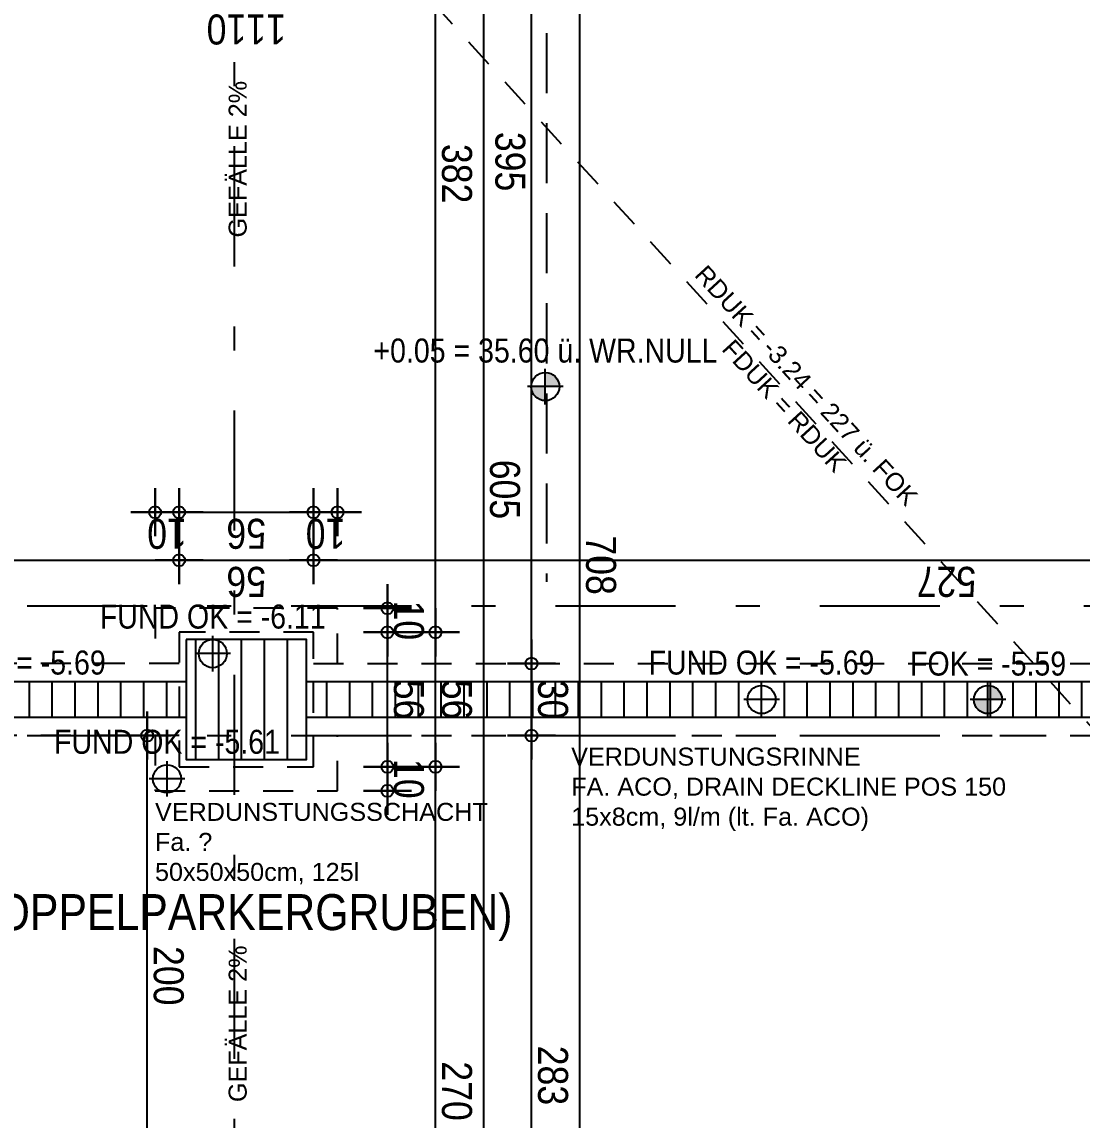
# Model space of a CAD drawing. Header units: millimetres. Extents: x 2158 to 2226, y 1541 to 1653.
# Drawn here: x 2213.279 to 2217.692, y 1574.897 to 1579.469 of the extents above; entities that cross this region are included whole.
import ezdxf
from ezdxf.enums import TextEntityAlignment as Align

# ---------------------------------------------------------------- set-up
doc = ezdxf.new("R2010")
doc.units = ezdxf.units.MM
doc.linetypes.add('HIDDEN2', pattern=[0.1875, 0.125, -0.0625])
doc.linetypes.add('STRICHPUNKT', pattern=[1, 0.5, -0.25, 0, -0.25])
doc.layers.add('00_HLP-G00-LKG-M0', color=6, linetype='Continuous', plot=False)
for name, color, linetype in [('01-SYM-G00-Lkg-M0', 8, 'Continuous'), ('01-TXT---------M0', 1, 'Continuous'), ('01-TXT---------PP', 1, 'Continuous'), ('01-TXT-G00-LKG-M0', 1, 'Continuous'), ('02-ANS-G00-Lkg-Rigol', 8, 'Continuous'), ('02-AXO-G00-Lkg-M0', 8, 'STRICHPUNKT'), ('02-DIM-G00-Lkg-ACHSEN', 8, 'Continuous'), ('02-DIM-G00-LKG-ROHBAU', 8, 'Continuous'), ('02-HID-G00-LKG-M0', 8, 'HIDDEN2'), ('02-TXT-G00-LKG-M0', 8, 'Continuous'), ('03-TXT-G00-Lkg-M0', 8, 'Continuous'), ('07-ANS-G00-Lkg-M0', 8, 'Continuous')]:
    doc.layers.add(name, color=color, linetype=linetype)
doc.styles.add('ARIAL', font='arial.ttf', dxfattribs={"width": 0.85})
doc.styles.get("Standard").update_dxf_attribs({"font": 'arial.ttf'})
doc.dimstyles.new('pp chromy&schneider', dxfattribs={"dimscale": 0.005, "dimtxt": 25, "dimasz": 10, "dimexe": 0, "dimexo": 0, "dimgap": 5, "dimtad": 1, "dimdec": 1, "dimlfac": 100, "dimrnd": 0.1, "dimzin": 9, "dimdsep": 46, "dimtxsty": 'ARIAL', "dimblk": 'c&s kote', "dimcen": 0, "dimse1": 1, "dimse2": 1, "dimclrd": 8, "dimclrt": 8, "dimadec": 0, "dimazin": 0, "dimtfac": 0.75, "dimtdec": 1, "dimtix": 1, "dimtmove": 2, "dimatfit": 0, "dimldrblk": 'NONE', "dimfxl": 1, "dimtolj": 1, "dimlwd": -1, "dimarcsym": 0})
pattern_1 = [(90, (2135.3003, 1537.52786), (-0.09525, 0), [])]

# ---------------------------------------------------------------- blocks, each defined once
blk = doc.blocks.new('c&s kote')
at = {"color": 8}
for p, q in [((0, -2), (0, 2)), ((0, 2), (0, -2)), ((-2, 0), (2, 0)), ((2, 0), (-2, 0))]:
    blk.add_line(p, q, dxfattribs=at)
blk.add_circle((0, 0), 0.5, dxfattribs=at)
blk = doc.blocks.new('*D2157')
at = {"layer": '02-DIM-G00-LKG-ROHBAU', "color": 8, "transparency": 16777216}
blk.add_line((2215.2003, 1580.4979), (2215.2003, 1574.5479), dxfattribs=at)
at = {"layer": 'Defpoints', "color": 0, "transparency": 16777216}
for p in [(2214.3329, 1580.5479), (2214.3129, 1574.4979), (2215.2003, 1574.4979)]:
    blk.add_point(p, dxfattribs=at)
at = {"layer": '02-DIM-G00-LKG-ROHBAU', "color": 8, "transparency": 16777216, "xscale": 0.05, "yscale": 0.05, "zscale": 0.05}
for p, rotation in [((2215.2003, 1580.5479), 90), ((2215.2003, 1574.4979), 270)]:
    blk.add_blockref('c&s kote', p, dxfattribs=dict(at, rotation=rotation))
at = {"layer": '02-DIM-G00-LKG-ROHBAU', "color": 8, "transparency": 16777216, "insert": (2215.2891, 1577.5229), "char_height": 0.125, "attachment_point": 5, "rotation": 270, "style": 'ARIAL'}
blk.add_mtext('\\A1;605', dxfattribs=at)
blk = doc.blocks.new('_None')
blk = doc.blocks.new('*D2160')
at = {"layer": '02-DIM-G00-LKG-ROHBAU', "color": 8, "transparency": 16777216}
blk.add_line((2208.7129, 1579.5279), (2219.7129, 1579.5279), dxfattribs=at)
at = {"layer": 'Defpoints', "color": 0, "transparency": 16777216}
for p in [(2219.7629, 1580.7479), (2219.7629, 1579.5279), (2208.6629, 1576.8979)]:
    blk.add_point(p, dxfattribs=at)
at = {"layer": '02-DIM-G00-LKG-ROHBAU', "color": 8, "transparency": 16777216, "xscale": 0.05, "yscale": 0.05, "zscale": 0.05, "rotation": 180}
blk.add_blockref('c&s kote', (2208.6629, 1579.5279), dxfattribs=at)
at = {"layer": '02-DIM-G00-LKG-ROHBAU', "color": 8, "transparency": 16777216, "xscale": 0.05, "yscale": 0.05, "zscale": 0.05}
blk.add_blockref('c&s kote', (2219.7629, 1579.5279), dxfattribs=at)
at = {"layer": '02-DIM-G00-LKG-ROHBAU', "color": 8, "transparency": 16777216, "insert": (2214.2129, 1579.439), "char_height": 0.125, "attachment_point": 5, "rotation": 180, "style": 'ARIAL'}
blk.add_mtext('\\A1;1110', dxfattribs=at)
blk = doc.blocks.new('01-HK1')
for p, q in [((-0.0005, -0.0742), (-0.0005, 0.0742)), ((0.0737, 0), (-0.0747, 0))]:
    blk.add_line(p, q)
blk.add_circle((-0.0005, 0), 0.0586)
for points in [[(-0.0005, 0.0586), (0.0409, 0.0414), (-0.0005, 0)], [(-0.0005, 0), (0.0581, 0), (0.0409, 0.0414)], [(-0.0591, 0), (-0.0419, -0.0414), (-0.0005, 0)], [(-0.0419, -0.0414), (-0.0005, -0.0586), (-0.0005, 0)]]:
    blk.add_solid(points)
at = {"layer": '01-TXT---------M0', "color": 8, "style": 'ARIAL', "width": 0.85}
blk.add_attdef('HEIGHT', text='', height=0.1, dxfattribs=at).set_placement((0, 0.2), align=Align.TOP_CENTER)
blk = doc.blocks.new('01-SQM')
at = {"layer": '01-TXT---------M0', "color": 1, "style": 'ARIAL', "width": 0.85}
blk.add_attdef('ROOM', (0, 0), '', height=0.15, dxfattribs=at)
blk.add_attdef('AREA', text='', height=0.1, dxfattribs=at).set_placement((0, -0.06), align=Align.TOP_LEFT)
at = {"layer": '01-TXT---------PP', "color": 1, "style": 'ARIAL', "width": 0.85}
blk.add_attdef('NR', text='', height=0.15, dxfattribs=at).set_placement((-0.1173, 0), align=Align.RIGHT)
blk.add_attdef('FLOOR', text='', height=0.1, dxfattribs=at).set_placement((0, -0.26), align=Align.TOP_LEFT)
blk = doc.blocks.new('*D1395')
at = {"layer": '02-DIM-G00-LKG-ROHBAU', "color": 8, "transparency": 16777216}
blk.add_line((2213.8003, 1574.5479), (2213.8003, 1576.4479), dxfattribs=at)
at = {"layer": 'Defpoints', "color": 0, "transparency": 16777216}
for p in [(2213.8003, 1576.4979), (2223.8129, 1576.4979), (2214.0629, 1574.4979)]:
    blk.add_point(p, dxfattribs=at)
at = {"layer": '02-DIM-G00-LKG-ROHBAU', "color": 8, "transparency": 16777216, "xscale": 0.05, "yscale": 0.05, "zscale": 0.05}
for p, rotation in [((2213.8003, 1576.4979), 89.99999999999999), ((2213.8003, 1574.4979), 270)]:
    blk.add_blockref('c&s kote', p, dxfattribs=dict(at, rotation=rotation))
at = {"layer": '02-DIM-G00-LKG-ROHBAU', "color": 8, "transparency": 16777216, "insert": (2213.8891, 1575.4979), "char_height": 0.125, "attachment_point": 5, "rotation": 270, "style": 'ARIAL'}
blk.add_mtext('\\A1;200', dxfattribs=at)
blk = doc.blocks.new('*D1411')
at = {"layer": '02-DIM-G00-LKG-ROHBAU', "color": 8, "transparency": 16777216}
blk.add_line((2223.5003, 1580.4979), (2223.5003, 1577.0879), dxfattribs=at)
at = {"layer": 'Defpoints', "color": 0, "transparency": 16777216}
for p in [(2214.3329, 1580.5479), (2223.5003, 1577.0379), (2223.8129, 1577.0379)]:
    blk.add_point(p, dxfattribs=at)
at = {"layer": '02-DIM-G00-LKG-ROHBAU', "color": 8, "transparency": 16777216, "xscale": 0.05, "yscale": 0.05, "zscale": 0.05}
for p, rotation in [((2223.5003, 1580.5479), 89.99999999999999), ((2223.5003, 1577.0379), 270)]:
    blk.add_blockref('c&s kote', p, dxfattribs=dict(at, rotation=rotation))
at = {"layer": '02-DIM-G00-LKG-ROHBAU', "color": 8, "transparency": 16777216, "insert": (2223.5892, 1578.7929), "char_height": 0.125, "attachment_point": 5, "rotation": 270, "style": 'ARIAL'}
blk.add_mtext('\\A1;351', dxfattribs=at)
blk = doc.blocks.new('*D1413')
at = {"layer": '02-DIM-G00-LKG-ROHBAU', "color": 8, "transparency": 16777216}
blk.add_line((2223.5003, 1576.4479), (2223.5003, 1574.5479), dxfattribs=at)
at = {"layer": 'Defpoints', "color": 0, "transparency": 16777216}
for p in [(2223.8129, 1576.4979), (2214.3129, 1574.4979), (2223.5003, 1574.4979)]:
    blk.add_point(p, dxfattribs=at)
at = {"layer": '02-DIM-G00-LKG-ROHBAU', "color": 8, "transparency": 16777216, "xscale": 0.05, "yscale": 0.05, "zscale": 0.05}
for p, rotation in [((2223.5003, 1576.4979), 89.99999999999999), ((2223.5003, 1574.4979), 270)]:
    blk.add_blockref('c&s kote', p, dxfattribs=dict(at, rotation=rotation))
at = {"layer": '02-DIM-G00-LKG-ROHBAU', "color": 8, "transparency": 16777216, "insert": (2223.5891, 1575.4979), "char_height": 0.125, "attachment_point": 5, "rotation": 270, "style": 'ARIAL'}
blk.add_mtext('\\A1;200', dxfattribs=at)
blk = doc.blocks.new('*D1427')
at = {"layer": '02-DIM-G00-LKG-ROHBAU', "color": 8, "transparency": 16777216}
blk.add_line((2223.3003, 1580.4979), (2223.3003, 1574.5479), dxfattribs=at)
at = {"layer": 'Defpoints', "color": 0, "transparency": 16777216}
for p in [(2214.3329, 1580.5479), (2214.3129, 1574.4979), (2223.3003, 1574.4979)]:
    blk.add_point(p, dxfattribs=at)
at = {"layer": '02-DIM-G00-LKG-ROHBAU', "color": 8, "transparency": 16777216, "xscale": 0.05, "yscale": 0.05, "zscale": 0.05}
for p, rotation in [((2223.3003, 1580.5479), 89.99999999999999), ((2223.3003, 1574.4979), 270)]:
    blk.add_blockref('c&s kote', p, dxfattribs=dict(at, rotation=rotation))
at = {"layer": '02-DIM-G00-LKG-ROHBAU', "color": 8, "transparency": 16777216, "insert": (2223.3891, 1577.5229), "char_height": 0.125, "attachment_point": 5, "rotation": 270, "style": 'ARIAL'}
blk.add_mtext('\\A1;605', dxfattribs=at)
blk = doc.blocks.new('*D1608')
at = {"layer": '02-DIM-G00-LKG-ROHBAU', "color": 8, "transparency": 16777216}
blk.add_line((2215.0003, 1573.7179), (2215.0003, 1576.3179), dxfattribs=at)
at = {"layer": 'Defpoints', "color": 0, "transparency": 16777216}
for p in [(2214.4929, 1576.3679), (2215.0003, 1576.3679), (2214.3129, 1573.6679)]:
    blk.add_point(p, dxfattribs=at)
at = {"layer": '02-DIM-G00-LKG-ROHBAU', "color": 8, "transparency": 16777216, "xscale": 0.05, "yscale": 0.05, "zscale": 0.05}
for p, rotation in [((2215.0003, 1576.3679), 90), ((2215.0003, 1573.6679), 270)]:
    blk.add_blockref('c&s kote', p, dxfattribs=dict(at, rotation=rotation))
at = {"layer": '02-DIM-G00-LKG-ROHBAU', "color": 8, "transparency": 16777216, "insert": (2215.0891, 1575.0179), "char_height": 0.125, "attachment_point": 5, "rotation": 270, "style": 'ARIAL'}
blk.add_mtext('\\A1;270', dxfattribs=at)
blk = doc.blocks.new('*D1609')
at = {"layer": '02-DIM-G00-LKG-ROHBAU', "color": 8, "transparency": 16777216}
blk.add_line((2215.0003, 1576.4179), (2215.0003, 1576.8779), dxfattribs=at)
at = {"layer": 'Defpoints', "color": 0, "transparency": 16777216}
for p in [(2214.4929, 1576.9279), (2215.0003, 1576.9279), (2214.4929, 1576.3679)]:
    blk.add_point(p, dxfattribs=at)
at = {"layer": '02-DIM-G00-LKG-ROHBAU', "color": 8, "transparency": 16777216, "xscale": 0.05, "yscale": 0.05, "zscale": 0.05}
for p, rotation in [((2215.0003, 1576.9279), 90), ((2215.0003, 1576.3679), 270)]:
    blk.add_blockref('c&s kote', p, dxfattribs=dict(at, rotation=rotation))
at = {"layer": '02-DIM-G00-LKG-ROHBAU', "color": 8, "transparency": 16777216, "insert": (2215.0891, 1576.6479), "char_height": 0.125, "attachment_point": 5, "rotation": 270, "style": 'ARIAL'}
blk.add_mtext('\\A1;56', dxfattribs=at)
blk = doc.blocks.new('*D1610')
at = {"layer": '02-DIM-G00-LKG-ROHBAU', "color": 8, "transparency": 16777216}
blk.add_line((2215.0003, 1576.9779), (2215.0003, 1580.6979), dxfattribs=at)
at = {"layer": 'Defpoints', "color": 0, "transparency": 16777216}
for p in [(2214.3829, 1580.7479), (2215.0003, 1580.7479), (2214.4929, 1576.9279)]:
    blk.add_point(p, dxfattribs=at)
at = {"layer": '02-DIM-G00-LKG-ROHBAU', "color": 8, "transparency": 16777216, "xscale": 0.05, "yscale": 0.05, "zscale": 0.05}
for p, rotation in [((2215.0003, 1580.7479), 90), ((2215.0003, 1576.9279), 270)]:
    blk.add_blockref('c&s kote', p, dxfattribs=dict(at, rotation=rotation))
at = {"layer": '02-DIM-G00-LKG-ROHBAU', "color": 8, "transparency": 16777216, "insert": (2215.0892, 1578.8379), "char_height": 0.125, "attachment_point": 5, "rotation": 270, "style": 'ARIAL'}
blk.add_mtext('\\A1;382', dxfattribs=at)
blk = doc.blocks.new('*D1611')
at = {"layer": '02-DIM-G00-LKG-ROHBAU', "color": 8, "transparency": 16777216}
blk.add_line((2215.4003, 1573.7179), (2215.4003, 1576.4479), dxfattribs=at)
at = {"layer": 'Defpoints', "color": 0, "transparency": 16777216}
for p in [(2214.4929, 1576.4979), (2215.4003, 1576.4979), (2214.3629, 1573.6679)]:
    blk.add_point(p, dxfattribs=at)
at = {"layer": '02-DIM-G00-LKG-ROHBAU', "color": 8, "transparency": 16777216, "xscale": 0.05, "yscale": 0.05, "zscale": 0.05}
for p, rotation in [((2215.4003, 1576.4979), 90), ((2215.4003, 1573.6679), 270)]:
    blk.add_blockref('c&s kote', p, dxfattribs=dict(at, rotation=rotation))
at = {"layer": '02-DIM-G00-LKG-ROHBAU', "color": 8, "transparency": 16777216, "insert": (2215.4892, 1575.0829), "char_height": 0.125, "attachment_point": 5, "rotation": 270, "style": 'ARIAL'}
blk.add_mtext('\\A1;283', dxfattribs=at)
blk = doc.blocks.new('*D1612')
at = {"layer": '02-DIM-G00-LKG-ROHBAU', "color": 8, "transparency": 16777216}
blk.add_line((2215.4003, 1576.5479), (2215.4003, 1576.7479), dxfattribs=at)
at = {"layer": 'Defpoints', "color": 0, "transparency": 16777216}
for p in [(2214.4929, 1576.7979), (2215.4003, 1576.7979), (2214.4929, 1576.4979)]:
    blk.add_point(p, dxfattribs=at)
at = {"layer": '02-DIM-G00-LKG-ROHBAU', "color": 8, "transparency": 16777216, "xscale": 0.05, "yscale": 0.05, "zscale": 0.05}
for p, rotation in [((2215.4003, 1576.7979), 90), ((2215.4003, 1576.4979), 270)]:
    blk.add_blockref('c&s kote', p, dxfattribs=dict(at, rotation=rotation))
at = {"layer": '02-DIM-G00-LKG-ROHBAU', "color": 8, "transparency": 16777216, "insert": (2215.4892, 1576.6479), "char_height": 0.125, "attachment_point": 5, "rotation": 270, "style": 'ARIAL'}
blk.add_mtext('\\A1;30', dxfattribs=at)
blk = doc.blocks.new('*D1613')
at = {"layer": '02-DIM-G00-LKG-ROHBAU', "color": 8, "transparency": 16777216}
blk.add_line((2215.4003, 1576.8479), (2215.4003, 1580.6979), dxfattribs=at)
at = {"layer": 'Defpoints', "color": 0, "transparency": 16777216}
for p in [(2214.3829, 1580.7479), (2215.4003, 1580.7479), (2214.4929, 1576.7979)]:
    blk.add_point(p, dxfattribs=at)
at = {"layer": '02-DIM-G00-LKG-ROHBAU', "color": 8, "transparency": 16777216, "xscale": 0.05, "yscale": 0.05, "zscale": 0.05}
for p, rotation in [((2215.4003, 1580.7479), 90), ((2215.4003, 1576.7979), 270)]:
    blk.add_blockref('c&s kote', p, dxfattribs=dict(at, rotation=rotation))
at = {"layer": '02-DIM-G00-LKG-ROHBAU', "color": 8, "transparency": 16777216, "insert": (2215.3114, 1578.8879), "char_height": 0.125, "attachment_point": 5, "rotation": 270, "style": 'ARIAL'}
blk.add_mtext('\\A1;395', dxfattribs=at)
blk = doc.blocks.new('*D1614')
at = {"layer": '02-DIM-G00-LKG-ROHBAU', "color": 8, "transparency": 16777216}
for p, q in [((2214.8003, 1576.4179), (2214.8003, 1576.4679)), ((2214.8003, 1576.2679), (2214.8003, 1576.3679)), ((2214.8003, 1576.2179), (2214.8003, 1576.1679))]:
    blk.add_line(p, q, dxfattribs=at)
at = {"layer": 'Defpoints', "color": 0, "transparency": 16777216}
for p in [(2214.4929, 1576.3679), (2214.8003, 1576.3679), (2214.5929, 1576.2679)]:
    blk.add_point(p, dxfattribs=at)
at = {"layer": '02-DIM-G00-LKG-ROHBAU', "color": 8, "transparency": 16777216, "xscale": 0.05, "yscale": 0.05, "zscale": 0.05}
for p, rotation in [((2214.8003, 1576.3679), 270), ((2214.8003, 1576.2679), 90)]:
    blk.add_blockref('c&s kote', p, dxfattribs=dict(at, rotation=rotation))
at = {"layer": '02-DIM-G00-LKG-ROHBAU', "color": 8, "transparency": 16777216, "insert": (2214.8891, 1576.3179), "char_height": 0.125, "attachment_point": 5, "rotation": 270, "style": 'ARIAL'}
blk.add_mtext('\\A1;10', dxfattribs=at)
blk = doc.blocks.new('*D1615')
at = {"layer": '02-DIM-G00-LKG-ROHBAU', "color": 8, "transparency": 16777216}
blk.add_line((2214.8003, 1576.4179), (2214.8003, 1576.8779), dxfattribs=at)
at = {"layer": 'Defpoints', "color": 0, "transparency": 16777216}
for p in [(2214.4929, 1576.9279), (2214.8003, 1576.9279), (2214.4929, 1576.3679)]:
    blk.add_point(p, dxfattribs=at)
at = {"layer": '02-DIM-G00-LKG-ROHBAU', "color": 8, "transparency": 16777216, "xscale": 0.05, "yscale": 0.05, "zscale": 0.05}
for p, rotation in [((2214.8003, 1576.9279), 90), ((2214.8003, 1576.3679), 270)]:
    blk.add_blockref('c&s kote', p, dxfattribs=dict(at, rotation=rotation))
at = {"layer": '02-DIM-G00-LKG-ROHBAU', "color": 8, "transparency": 16777216, "insert": (2214.8891, 1576.6479), "char_height": 0.125, "attachment_point": 5, "rotation": 270, "style": 'ARIAL'}
blk.add_mtext('\\A1;56', dxfattribs=at)
blk = doc.blocks.new('*D1616')
at = {"layer": '02-DIM-G00-LKG-ROHBAU', "color": 8, "transparency": 16777216}
for p, q in [((2214.8003, 1577.0779), (2214.8003, 1577.1279)), ((2214.8003, 1576.9279), (2214.8003, 1577.0279)), ((2214.8003, 1576.8779), (2214.8003, 1576.8279))]:
    blk.add_line(p, q, dxfattribs=at)
at = {"layer": 'Defpoints', "color": 0, "transparency": 16777216}
for p in [(2214.5929, 1577.0279), (2214.8003, 1577.0279), (2214.4929, 1576.9279)]:
    blk.add_point(p, dxfattribs=at)
at = {"layer": '02-DIM-G00-LKG-ROHBAU', "color": 8, "transparency": 16777216, "xscale": 0.05, "yscale": 0.05, "zscale": 0.05}
for p, rotation in [((2214.8003, 1577.0279), 270), ((2214.8003, 1576.9279), 90)]:
    blk.add_blockref('c&s kote', p, dxfattribs=dict(at, rotation=rotation))
at = {"layer": '02-DIM-G00-LKG-ROHBAU', "color": 8, "transparency": 16777216, "insert": (2214.8891, 1576.9779), "char_height": 0.125, "attachment_point": 5, "rotation": 270, "style": 'ARIAL'}
blk.add_mtext('\\A1;10', dxfattribs=at)
blk = doc.blocks.new('*D1617')
at = {"layer": '02-DIM-G00-LKG-ROHBAU', "color": 8, "transparency": 16777216}
blk.add_line((2208.7129, 1577.2279), (2213.8829, 1577.2279), dxfattribs=at)
at = {"layer": 'Defpoints', "color": 0, "transparency": 16777216}
for p in [(2213.9329, 1577.2279), (2213.9329, 1576.9279), (2208.6629, 1576.8979)]:
    blk.add_point(p, dxfattribs=at)
at = {"layer": '02-DIM-G00-LKG-ROHBAU', "color": 8, "transparency": 16777216, "xscale": 0.05, "yscale": 0.05, "zscale": 0.05, "rotation": 180}
blk.add_blockref('c&s kote', (2208.6629, 1577.2279), dxfattribs=at)
at = {"layer": '02-DIM-G00-LKG-ROHBAU', "color": 8, "transparency": 16777216, "xscale": 0.05, "yscale": 0.05, "zscale": 0.05}
blk.add_blockref('c&s kote', (2213.9329, 1577.2279), dxfattribs=at)
at = {"layer": '02-DIM-G00-LKG-ROHBAU', "color": 8, "transparency": 16777216, "insert": (2211.2979, 1577.139), "char_height": 0.125, "attachment_point": 5, "rotation": 180, "style": 'ARIAL'}
blk.add_mtext('\\A1;527', dxfattribs=at)
blk = doc.blocks.new('*D1618')
at = {"layer": '02-DIM-G00-LKG-ROHBAU', "color": 8, "transparency": 16777216}
blk.add_line((2213.9829, 1577.2279), (2214.4429, 1577.2279), dxfattribs=at)
at = {"layer": 'Defpoints', "color": 0, "transparency": 16777216}
for p in [(2214.4929, 1577.2279), (2213.9329, 1576.9279), (2214.4929, 1576.9279)]:
    blk.add_point(p, dxfattribs=at)
at = {"layer": '02-DIM-G00-LKG-ROHBAU', "color": 8, "transparency": 16777216, "xscale": 0.05, "yscale": 0.05, "zscale": 0.05, "rotation": 180}
blk.add_blockref('c&s kote', (2213.9329, 1577.2279), dxfattribs=at)
at = {"layer": '02-DIM-G00-LKG-ROHBAU', "color": 8, "transparency": 16777216, "xscale": 0.05, "yscale": 0.05, "zscale": 0.05}
blk.add_blockref('c&s kote', (2214.4929, 1577.2279), dxfattribs=at)
at = {"layer": '02-DIM-G00-LKG-ROHBAU', "color": 8, "transparency": 16777216, "insert": (2214.2129, 1577.139), "char_height": 0.125, "attachment_point": 5, "rotation": 180, "style": 'ARIAL'}
blk.add_mtext('\\A1;56', dxfattribs=at)
blk = doc.blocks.new('*D1619')
at = {"layer": '02-DIM-G00-LKG-ROHBAU', "color": 8, "transparency": 16777216}
blk.add_line((2214.5429, 1577.2279), (2219.7129, 1577.2279), dxfattribs=at)
at = {"layer": 'Defpoints', "color": 0, "transparency": 16777216}
for p in [(2219.7629, 1577.2279), (2214.4929, 1576.9279), (2219.7629, 1576.7979)]:
    blk.add_point(p, dxfattribs=at)
at = {"layer": '02-DIM-G00-LKG-ROHBAU', "color": 8, "transparency": 16777216, "xscale": 0.05, "yscale": 0.05, "zscale": 0.05, "rotation": 180}
blk.add_blockref('c&s kote', (2214.4929, 1577.2279), dxfattribs=at)
at = {"layer": '02-DIM-G00-LKG-ROHBAU', "color": 8, "transparency": 16777216, "xscale": 0.05, "yscale": 0.05, "zscale": 0.05}
blk.add_blockref('c&s kote', (2219.7629, 1577.2279), dxfattribs=at)
at = {"layer": '02-DIM-G00-LKG-ROHBAU', "color": 8, "transparency": 16777216, "insert": (2217.1279, 1577.139), "char_height": 0.125, "attachment_point": 5, "rotation": 180, "style": 'ARIAL'}
blk.add_mtext('\\A1;527', dxfattribs=at)
blk = doc.blocks.new('*D1620')
at = {"layer": '02-DIM-G00-LKG-ROHBAU', "color": 8, "transparency": 16777216}
for p, q in [((2213.7829, 1577.4279), (2213.7329, 1577.4279)), ((2213.8329, 1577.4279), (2213.9329, 1577.4279)), ((2213.9829, 1577.4279), (2214.0329, 1577.4279))]:
    blk.add_line(p, q, dxfattribs=at)
at = {"layer": 'Defpoints', "color": 0, "transparency": 16777216}
for p in [(2213.9329, 1577.4279), (2213.8329, 1577.0279), (2213.9329, 1576.9279)]:
    blk.add_point(p, dxfattribs=at)
at = {"layer": '02-DIM-G00-LKG-ROHBAU', "color": 8, "transparency": 16777216, "xscale": 0.05, "yscale": 0.05, "zscale": 0.05}
blk.add_blockref('c&s kote', (2213.8329, 1577.4279), dxfattribs=at)
at = {"layer": '02-DIM-G00-LKG-ROHBAU', "color": 8, "transparency": 16777216, "xscale": 0.05, "yscale": 0.05, "zscale": 0.05, "rotation": 180}
blk.add_blockref('c&s kote', (2213.9329, 1577.4279), dxfattribs=at)
at = {"layer": '02-DIM-G00-LKG-ROHBAU', "color": 8, "transparency": 16777216, "insert": (2213.8829, 1577.339), "char_height": 0.125, "attachment_point": 5, "rotation": 180, "style": 'ARIAL'}
blk.add_mtext('\\A1;10', dxfattribs=at)
blk = doc.blocks.new('*D1621')
at = {"layer": '02-DIM-G00-LKG-ROHBAU', "color": 8, "transparency": 16777216}
blk.add_line((2213.9829, 1577.4279), (2214.4429, 1577.4279), dxfattribs=at)
at = {"layer": 'Defpoints', "color": 0, "transparency": 16777216}
for p in [(2214.4929, 1577.4279), (2213.9329, 1576.9279), (2214.4929, 1576.9279)]:
    blk.add_point(p, dxfattribs=at)
at = {"layer": '02-DIM-G00-LKG-ROHBAU', "color": 8, "transparency": 16777216, "xscale": 0.05, "yscale": 0.05, "zscale": 0.05, "rotation": 180}
blk.add_blockref('c&s kote', (2213.9329, 1577.4279), dxfattribs=at)
at = {"layer": '02-DIM-G00-LKG-ROHBAU', "color": 8, "transparency": 16777216, "xscale": 0.05, "yscale": 0.05, "zscale": 0.05}
blk.add_blockref('c&s kote', (2214.4929, 1577.4279), dxfattribs=at)
at = {"layer": '02-DIM-G00-LKG-ROHBAU', "color": 8, "transparency": 16777216, "insert": (2214.2129, 1577.339), "char_height": 0.125, "attachment_point": 5, "rotation": 180, "style": 'ARIAL'}
blk.add_mtext('\\A1;56', dxfattribs=at)
blk = doc.blocks.new('*D1622')
at = {"layer": '02-DIM-G00-LKG-ROHBAU', "color": 8, "transparency": 16777216}
for p, q in [((2214.4429, 1577.4279), (2214.3929, 1577.4279)), ((2214.4929, 1577.4279), (2214.5929, 1577.4279)), ((2214.6429, 1577.4279), (2214.6929, 1577.4279))]:
    blk.add_line(p, q, dxfattribs=at)
at = {"layer": 'Defpoints', "color": 0, "transparency": 16777216}
for p in [(2214.5929, 1577.4279), (2214.5929, 1577.0279), (2214.4929, 1576.9279)]:
    blk.add_point(p, dxfattribs=at)
at = {"layer": '02-DIM-G00-LKG-ROHBAU', "color": 8, "transparency": 16777216, "xscale": 0.05, "yscale": 0.05, "zscale": 0.05}
blk.add_blockref('c&s kote', (2214.4929, 1577.4279), dxfattribs=at)
at = {"layer": '02-DIM-G00-LKG-ROHBAU', "color": 8, "transparency": 16777216, "xscale": 0.05, "yscale": 0.05, "zscale": 0.05, "rotation": 180}
blk.add_blockref('c&s kote', (2214.5929, 1577.4279), dxfattribs=at)
at = {"layer": '02-DIM-G00-LKG-ROHBAU', "color": 8, "transparency": 16777216, "insert": (2214.5429, 1577.339), "char_height": 0.125, "attachment_point": 5, "rotation": 180, "style": 'ARIAL'}
blk.add_mtext('\\A1;10', dxfattribs=at)
blk = doc.blocks.new('01-HK2')
for p, q in [((0, -0.098), (0, 0.098)), ((0.098, 0), (-0.098, 0))]:
    blk.add_line(p, q)
blk.add_circle((0, 0), 0.0773)
at = {"layer": '01-TXT---------M0', "color": 8, "style": 'ARIAL', "width": 0.85}
blk.add_attdef('HEIGHT', text='', height=0.1, rotation=360, dxfattribs=at).set_placement((0, 0.132), align=Align.BOTTOM_CENTER)
blk = doc.blocks.new('*D1955')
at = {"layer": '02-DIM-G00-LKG-ROHBAU', "color": 8, "transparency": 16777216}
blk.add_line((2215.6003, 1580.6979), (2215.6003, 1573.7179), dxfattribs=at)
at = {"layer": 'Defpoints', "color": 0, "transparency": 16777216}
for p in [(2219.5829, 1580.7479), (2215.6003, 1573.6679), (2219.7629, 1573.6679)]:
    blk.add_point(p, dxfattribs=at)
at = {"layer": '02-DIM-G00-LKG-ROHBAU', "color": 8, "transparency": 16777216, "xscale": 0.05, "yscale": 0.05, "zscale": 0.05}
for p, rotation in [((2215.6003, 1580.7479), 90), ((2215.6003, 1573.6679), 270)]:
    blk.add_blockref('c&s kote', p, dxfattribs=dict(at, rotation=rotation))
at = {"layer": '02-DIM-G00-LKG-ROHBAU', "color": 8, "transparency": 16777216, "insert": (2215.6891, 1577.2079), "char_height": 0.125, "attachment_point": 5, "rotation": 270, "style": 'ARIAL'}
blk.add_mtext('\\A1;708', dxfattribs=at)
blk = doc.blocks.new('*D2286')
at = {"layer": '02-DIM-G00-Lkg-ACHSEN', "color": 8, "transparency": 16777216}
blk.add_arc((2221.4129, 1597.3879), 0.3783, 7.5792, 82.4208, dxfattribs=at)
at = {"layer": 'Defpoints', "color": 0, "transparency": 16777216}
for p in [(2221.4129, 1599.8516), (2221.7405, 1597.577), (2190.1237, 1597.3879), (2223.8129, 1597.3879), (2221.4129, 1564.9241)]:
    blk.add_point(p, dxfattribs=at)
at = {"layer": '02-DIM-G00-Lkg-ACHSEN', "color": 8, "transparency": 16777216, "xscale": 0.05, "yscale": 0.05, "zscale": 0.05}
for p, rotation in [((2221.4129, 1597.7661), 176.210379902494), ((2221.7912, 1597.3879), 273.7896200988392)]:
    blk.add_blockref('c&s kote', p, dxfattribs=dict(at, rotation=rotation))
at = {"layer": '02-DIM-G00-Lkg-ACHSEN', "color": 8, "transparency": 16777216, "insert": (2221.7432, 1597.7181), "char_height": 0.125, "attachment_point": 5, "rotation": 315, "style": 'ARIAL'}
blk.add_mtext('\\A1;90.00°', dxfattribs=at)
blk = doc.blocks.new('*D2268')
at = {"layer": '02-DIM-G00-Lkg-ACHSEN', "color": 8, "transparency": 16777216}
blk.add_arc((2193.2429, 1567.9945), 0.9465, 182.3395, 266.973, dxfattribs=at)
at = {"layer": 'Defpoints', "color": 0, "transparency": 16777216}
for p in [(2193.2429, 1599.8516), (2190.2003, 1568.031), (2223.8129, 1567.6277), (2192.4195, 1567.5278), (2193.2429, 1564.9241)]:
    blk.add_point(p, dxfattribs=at)
at = {"layer": '02-DIM-G00-Lkg-ACHSEN', "color": 8, "transparency": 16777216, "xscale": 0.05, "yscale": 0.05, "zscale": 0.05}
for p, rotation in [((2192.2965, 1568.0059), 90.82598231951015), ((2193.2429, 1567.048), 358.4865013265771)]:
    blk.add_blockref('c&s kote', p, dxfattribs=dict(at, rotation=rotation))
at = {"layer": '02-DIM-G00-Lkg-ACHSEN', "color": 8, "transparency": 16777216, "insert": (2192.6328, 1567.3917), "char_height": 0.125, "attachment_point": 5, "rotation": 314.6562, "style": 'ARIAL'}
blk.add_mtext('\\A1;90.69°', dxfattribs=at)
blk = doc.blocks.new('*D2269')
at = {"layer": '02-DIM-G00-Lkg-ACHSEN', "color": 8, "transparency": 16777216}
blk.add_arc((2221.4129, 1567.6565), 0.9163, 273.127, 356.1855, dxfattribs=at)
at = {"layer": 'Defpoints', "color": 0, "transparency": 16777216}
for p in [(2221.4129, 1599.8516), (2190.2003, 1568.031), (2223.8129, 1567.6277), (2221.8679, 1566.8611), (2221.4129, 1564.9241)]:
    blk.add_point(p, dxfattribs=at)
at = {"layer": '02-DIM-G00-Lkg-ACHSEN', "color": 8, "transparency": 16777216, "xscale": 0.05, "yscale": 0.05, "zscale": 0.05}
for p, rotation in [((2222.3291, 1567.6455), 87.74900272410981), ((2221.4129, 1566.7402), 181.5634809221669)]:
    blk.add_blockref('c&s kote', p, dxfattribs=dict(at, rotation=rotation))
at = {"layer": '02-DIM-G00-Lkg-ACHSEN', "color": 8, "transparency": 16777216, "insert": (2222.1194, 1566.9415), "char_height": 0.125, "attachment_point": 5, "rotation": 224.6562, "style": 'ARIAL'}
blk.add_mtext('\\A1;89.31°', dxfattribs=at)

msp = doc.modelspace()

# ---------------------------------------------------------------- hatches: boundary and pattern name
at = {"layer": '02-ANS-G00-Lkg-Rigol'}
h = msp.add_hatch(dxfattribs=at)
h.set_pattern_fill('ANSI31', color=256, scale=0.03, angle=152.0465, style=0)
h.set_pattern_definition([(90, (2250.197765, 1537.52786), (-0.09525, -6e-14), [])])
h.paths.add_polyline_path([(2213.9629, 1576.8979), (2213.9629, 1576.3979), (2214.4629, 1576.3979), (2214.4629, 1576.8979), (2213.9629, 1576.8979)])
h = msp.add_hatch(dxfattribs=at)
h.set_pattern_fill('ANSI31', color=256, scale=0.03, angle=152.0465, style=0)
h.set_pattern_definition(pattern_1)
h.paths.add_polyline_path([(2213.9629, 1576.7229), (2213.9629, 1576.5729), (2208.6629, 1576.5729), (2208.6629, 1576.7229)])
h = msp.add_hatch(dxfattribs=at)
h.set_pattern_fill('ANSI31', color=256, scale=0.03, angle=152.0465, style=0)
h.set_pattern_definition(pattern_1)
h.paths.add_polyline_path([(2219.7629, 1576.7229), (2219.7629, 1576.5729), (2214.4629, 1576.5729), (2214.4629, 1576.7229)])

# ---------------------------------------------------------------- linework, layer by layer
at = {"layer": '02-ANS-G00-Lkg-Rigol', "flags": 128}
msp.add_lwpolyline([(2213.9629, 1576.8979), (2213.9629, 1576.3979), (2214.4629, 1576.3979), (2214.4629, 1576.8979), (2213.9629, 1576.8979)], close=True, dxfattribs=at)
at = {"layer": '02-ANS-G00-Lkg-Rigol'}
for points in [[(2213.9629, 1576.7229), (2213.9629, 1576.5729), (2208.6629, 1576.5729), (2208.6629, 1576.7229)], [(2219.7629, 1576.7229), (2219.7629, 1576.5729), (2214.4629, 1576.5729), (2214.4629, 1576.7229)]]:
    msp.add_lwpolyline(points, close=True, dxfattribs=at)
at = {"layer": '02-AXO-G00-Lkg-M0'}
for points in [[(2214.1629, 1599.8516), (2214.1629, 1564.9241)], [(2190.2003, 1577.0379), (2223.8129, 1577.0379)], [(2190.2003, 1576.4979), (2223.8129, 1576.4979)]]:
    msp.add_lwpolyline(points, dxfattribs=at)
at = {"layer": '02-HID-G00-LKG-M0'}
for p, q in [((2214.5929, 1577.0279), (2213.8329, 1577.0279)), ((2213.8329, 1577.0279), (2213.8329, 1576.7979)), ((2214.5929, 1576.7979), (2214.5929, 1577.0279)), ((2213.9329, 1576.9279), (2213.9329, 1576.3679)), ((2214.4929, 1576.9279), (2213.9329, 1576.9279)), ((2213.9329, 1576.9279), (2213.9329, 1576.9279)), ((2214.4929, 1576.3679), (2214.4929, 1576.9279)), ((2213.8329, 1576.4979), (2213.8329, 1576.2679)), ((2214.5929, 1576.2679), (2214.5929, 1576.4979)), ((2213.9329, 1576.3679), (2214.4929, 1576.3679)), ((2213.8329, 1576.2679), (2214.5929, 1576.2679))]:
    msp.add_line(p, q, dxfattribs=at)
at = {"layer": '02-HID-G00-LKG-M0', "ltscale": 2}
msp.add_lwpolyline([(2215.4633, 1580.5479), (2215.4633, 1577.1379)], dxfattribs=at)
msp.add_lwpolyline([(2202.4629, 1578.6995, 0, 0, 0), (2215.1633, 1578.6995, 0.1, 0, 0), (2215.4633, 1578.6995, 0, 0, 0)], format="xyseb", dxfattribs=at)
at = {"layer": '02-HID-G00-LKG-M0'}
for points in [[(2213.9329, 1576.7979), (2208.6629, 1576.7979)], [(2214.4929, 1576.7979), (2219.7629, 1576.7979)], [(2213.9329, 1576.4979), (2208.6629, 1576.4979)], [(2214.4929, 1576.4979), (2219.7629, 1576.4979)]]:
    msp.add_lwpolyline(points, dxfattribs=at)
at = {"layer": '03-TXT-G00-Lkg-M0', "linetype": 'HIDDEN2'}
msp.add_lwpolyline([(2219.7629, 1574.2979), (2214.0829, 1580.5479)], dxfattribs=at)
at = {"layer": '07-ANS-G00-Lkg-M0'}
for points in [[(2214.3155, 1579.0229, 0, 0, 0), (2214.3155, 1578.7729, 0.05, 0, 0), (2214.3155, 1578.6229, 0, 0, 0)], [(2214.3155, 1575.1729, 0, 0, 0), (2214.3155, 1575.4229, 0.05, 0, 0), (2214.3155, 1575.5729, 0, 0, 0)]]:
    msp.add_lwpolyline(points, format="xyseb", dxfattribs=at)

# ---------------------------------------------------------------- block references
at = {"layer": '00_HLP-G00-LKG-M0', "linetype": 'HIDDEN2', "ltscale": 2, "rotation": 4.12843770389e-05}
msp.add_blockref('01-HK1', (2215.4583, 1577.9512), dxfattribs=at).add_auto_attribs({'HEIGHT': '+0.05 = 35.60 ü. WR.NULL'})
at = {"layer": '01-SYM-G00-Lkg-M0'}
ref = msp.add_blockref('01-HK2', (2214.0734, 1576.8393), dxfattribs=dict(at, xscale=0.7575757580624572, yscale=0.7575757580613005, zscale=0.7575757580681661, rotation=1.7625667e-08))
ref.add_attrib('HEIGHT', 'FUND OK = -6.11', dxfattribs={"layer": '01-TXT---------M0', "color": 8, "height": 0.1, "rotation": 0, "style": 'ARIAL', "width": 0.85}).set_placement((2214.0734, 1576.9135), align=Align.BOTTOM_CENTER)
ref = msp.add_blockref('01-HK2', (2213.1576, 1576.6479), dxfattribs=dict(at, xscale=0.7575757580624572, yscale=0.7575757580613005, zscale=0.7575757580681661, rotation=1.7625667e-08))
ref.add_attrib('HEIGHT', 'FUND OK = -5.69', dxfattribs={"layer": '01-TXT---------M0', "color": 8, "height": 0.1, "rotation": 0, "style": 'ARIAL', "width": 0.85}).set_placement((2213.1576, 1576.7221), align=Align.BOTTOM_CENTER)
ref = msp.add_blockref('01-HK2', (2216.3581, 1576.6479), dxfattribs=dict(at, xscale=0.7575757580624572, yscale=0.7575757580613005, zscale=0.7575757580681661, rotation=1.7625667e-08))
ref.add_attrib('HEIGHT', 'FUND OK = -5.69', dxfattribs={"layer": '01-TXT---------M0', "color": 8, "height": 0.1, "rotation": 0, "style": 'ARIAL', "width": 0.85}).set_placement((2216.3581, 1576.7221), align=Align.BOTTOM_CENTER)
at = {"layer": '01-SYM-G00-Lkg-M0', "rotation": 4.12843770389e-05}
msp.add_blockref('01-HK1', (2217.3012, 1576.6479), dxfattribs=at).add_auto_attribs({'HEIGHT': 'FOK = -5.59'})
at = {"layer": '01-SYM-G00-Lkg-M0'}
ref = msp.add_blockref('01-HK2', (2213.8829, 1576.3179), dxfattribs=dict(at, xscale=0.7575757580624572, yscale=0.7575757580613005, zscale=0.7575757580681661, rotation=1.7625667e-08))
ref.add_attrib('HEIGHT', 'FUND OK = -5.61', dxfattribs={"layer": '01-TXT---------M0', "color": 8, "height": 0.1, "rotation": 0, "style": 'ARIAL', "width": 0.85}).set_placement((2213.8829, 1576.3921), align=Align.BOTTOM_CENTER)
at = {"layer": '01-TXT-G00-LKG-M0', "rotation": 359.999999971622}
msp.add_blockref('01-SQM', (2209.2449, 1575.6879), dxfattribs=at).add_auto_attribs({'ROOM': 'GARAGE ANASTASIUS-GRÜN-GASSE (INKL. DOPPELPARKERGRUBEN)', 'AREA': '356.82m2', 'FLOOR': 'Fundamentplatte Bechichtet'})

# ---------------------------------------------------------------- texts
at = {"layer": '02-TXT-G00-LKG-M0', "char_height": 0.075, "width": 0.764569, "attachment_point": 8, "rotation": 90}
for insert in [(2214.2155, 1578.8979), (2214.2155, 1575.2979)]:
    msp.add_mtext('{\\fArial|b0|i0|c0|p34;GEFÄLLE 2%}', dxfattribs=dict(at, insert=insert))
at = {"layer": '02-TXT-G00-LKG-M0', "char_height": 0.075, "attachment_point": 1}
for s, insert, width in [('{\\fArial|b0|i0|c0|p34;VERDUNSTUNGSRINNE\\PFA. ACO, DRAIN DECKLINE POS 150\\P15x8cm, 9l/m (lt. Fa. ACO)}', (2215.5655, 1576.4479), 2.435828), ('{\\fArial|b0|i0|c0|p34;VERDUNSTUNGSSCHACHT\\PFa. ?\\P50x50x50cm, 125l}', (2213.8329, 1576.2179), 1.5688)]:
    msp.add_mtext(s, dxfattribs=dict(at, insert=insert, width=width))
at = {"layer": '03-TXT-G00-Lkg-M0', "insert": (2216.4986, 1577.913), "char_height": 0.075, "width": 3.5817, "attachment_point": 5, "rotation": 312.5146}
msp.add_mtext('{\\fArial|b0|i0|c0|p34;RDUK = -3.24 = 227 ü. FOK\\PFDUK = RDUK}', dxfattribs=at)

# ---------------------------------------------------------------- dimensions: what is measured, and where the dimension line sits
at = {"layer": '02-DIM-G00-Lkg-ACHSEN'}
for base, line1, line2, picture, middle in [((2221.7405, 1597.577), ((2190.1237, 1597.3879), (2223.8129, 1597.3879)), ((2221.4129, 1599.8516), (2221.4129, 1564.9241)), '*D2286', (2221.7432, 1597.7181)), ((2192.4195, 1567.5278), ((2193.2429, 1599.8516), (2193.2429, 1564.9241)), ((2190.2003, 1568.031), (2223.8129, 1567.6277)), '*D2268', (2192.6328, 1567.3917)), ((2221.8679, 1566.8611), ((2221.4129, 1599.8516), (2221.4129, 1564.9241)), ((2190.2003, 1568.031), (2223.8129, 1567.6277)), '*D2269', (2222.1194, 1566.9415))]:
    dim = msp.add_angular_dim_2l(base=base, line1=line1, line2=line2, dimstyle='pp chromy&schneider', override={"dimzin": 8, "dimadec": 2}, dxfattribs=at)
    dim.commit()
    dim.dimension.update_dxf_attribs({"geometry": picture, "text_midpoint": middle})
at = {"layer": '02-DIM-G00-LKG-ROHBAU'}
for base, p1, p2, picture, middle in [((2215.0003, 1580.7479), (2214.4929, 1576.9279), (2214.3829, 1580.7479), '*D1610', (2215.0892, 1578.8379)), ((2215.6003, 1573.6679), (2219.5829, 1580.7479), (2219.7629, 1573.6679), '*D1955', (2215.6891, 1577.2079)), ((2223.3003, 1574.4979), (2214.3329, 1580.5479), (2214.3129, 1574.4979), '*D1427', (2223.3891, 1577.5229)), ((2223.5003, 1577.0379), (2214.3329, 1580.5479), (2223.8129, 1577.0379), '*D1411', (2223.5892, 1578.7929)), ((2214.8003, 1577.0279), (2214.4929, 1576.9279), (2214.5929, 1577.0279), '*D1616', (2214.8891, 1576.9779)), ((2215.0003, 1576.9279), (2214.4929, 1576.3679), (2214.4929, 1576.9279), '*D1609', (2215.0891, 1576.6479)), ((2214.8003, 1576.9279), (2214.4929, 1576.3679), (2214.4929, 1576.9279), '*D1615', (2214.8891, 1576.6479)), ((2215.4003, 1576.7979), (2214.4929, 1576.4979), (2214.4929, 1576.7979), '*D1612', (2215.4892, 1576.6479)), ((2213.8003, 1576.4979), (2214.0629, 1574.4979), (2223.8129, 1576.4979), '*D1395', (2213.8891, 1575.4979)), ((2223.5003, 1574.4979), (2223.8129, 1576.4979), (2214.3129, 1574.4979), '*D1413', (2223.5891, 1575.4979)), ((2215.4003, 1576.4979), (2214.3629, 1573.6679), (2214.4929, 1576.4979), '*D1611', (2215.4892, 1575.0829)), ((2215.0003, 1576.3679), (2214.3129, 1573.6679), (2214.4929, 1576.3679), '*D1608', (2215.0891, 1575.0179)), ((2214.8003, 1576.3679), (2214.5929, 1576.2679), (2214.4929, 1576.3679), '*D1614', (2214.8891, 1576.3179))]:
    dim = msp.add_linear_dim(base=base, p1=p1, p2=p2, angle=90, dimstyle='pp chromy&schneider', override={"dimzin": 8}, dxfattribs=at)
    dim.commit()
    dim.dimension.update_dxf_attribs({"geometry": picture, "text_midpoint": middle})
dim = msp.add_linear_dim(base=(2215.4003, 1580.7479), p1=(2214.4929, 1576.7979), p2=(2214.3829, 1580.7479), angle=90, dimstyle='pp chromy&schneider', override={"dimzin": 8}, dxfattribs=at)
dim.commit()
dim.dimension.update_dxf_attribs({"geometry": '*D1613', "text_midpoint": (2215.3114, 1578.8879), "dimtype": 160})
dim = msp.add_linear_dim(base=(2219.7629, 1579.5279), p1=(2208.6629, 1576.8979), p2=(2219.7629, 1580.7479), dimstyle='pp chromy&schneider', dxfattribs=at)
dim.commit()
dim.dimension.update_dxf_attribs({"geometry": '*D2160', "text_midpoint": (2214.2129, 1579.439)})
dim = msp.add_linear_dim(base=(2215.2003, 1574.4979), p1=(2214.3329, 1580.5479), p2=(2214.3129, 1574.4979), angle=90, dimstyle='pp chromy&schneider', dxfattribs=at)
dim.commit()
dim.dimension.update_dxf_attribs({"geometry": '*D2157', "text_midpoint": (2215.2891, 1577.5229)})
for base, p1, p2, picture, middle in [((2213.9329, 1577.4279), (2213.8329, 1577.0279), (2213.9329, 1576.9279), '*D1620', (2213.8829, 1577.339)), ((2214.4929, 1577.4279), (2213.9329, 1576.9279), (2214.4929, 1576.9279), '*D1621', (2214.2129, 1577.339)), ((2214.5929, 1577.4279), (2214.4929, 1576.9279), (2214.5929, 1577.0279), '*D1622', (2214.5429, 1577.339)), ((2213.9329, 1577.2279), (2208.6629, 1576.8979), (2213.9329, 1576.9279), '*D1617', (2211.2979, 1577.139)), ((2214.4929, 1577.2279), (2213.9329, 1576.9279), (2214.4929, 1576.9279), '*D1618', (2214.2129, 1577.139)), ((2219.7629, 1577.2279), (2214.4929, 1576.9279), (2219.7629, 1576.7979), '*D1619', (2217.1279, 1577.139))]:
    dim = msp.add_linear_dim(base=base, p1=p1, p2=p2, dimstyle='pp chromy&schneider', override={"dimzin": 8}, dxfattribs=at)
    dim.commit()
    dim.dimension.update_dxf_attribs({"geometry": picture, "text_midpoint": middle})

doc.saveas('drawing.dxf')
